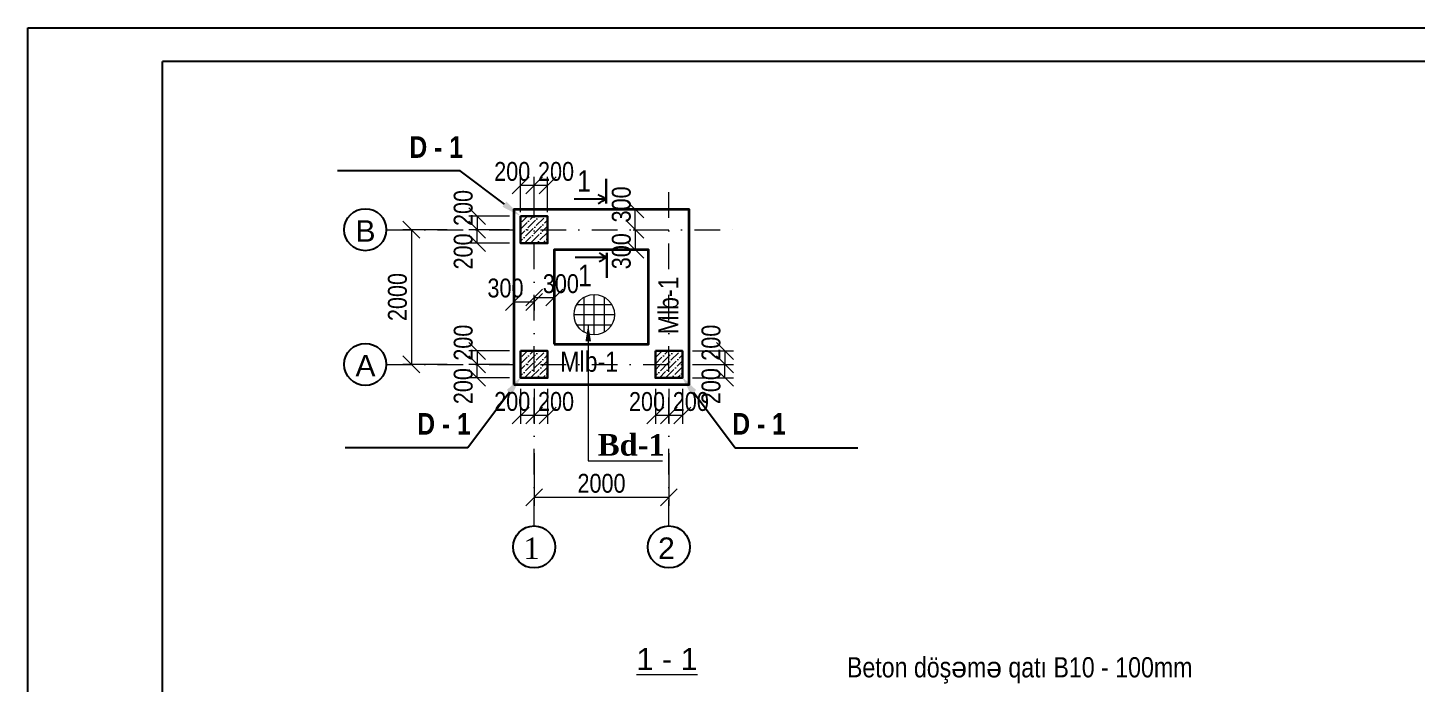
# Model space of a CAD drawing. Header units: millimetres. Extents: x 806395 to 1617731, y -246149 to 193681.
# Drawn here: x 1577512 to 1598131, y -41120 to -31374 of the extents above; entities that cross this region are included whole.
import ezdxf
from ezdxf import colors
from ezdxf.entities.mleader import LeaderData, LeaderLine
from ezdxf.math import Vec2, Vec3

# ---------------------------------------------------------------- set-up
doc = ezdxf.new("R2010")
doc.units = ezdxf.units.MM
doc.linetypes.add('DASHDOTX2', pattern=[50.8, 25.4, -12.7, 0, -12.7])
doc.layers.add('ara divarlar', color=7, linetype='Continuous', lineweight=20)
doc.layers.add('kalonlar', color=7, linetype='Continuous')
doc.layers.add('yazilar', color=7, linetype='Continuous')
doc.styles.add('sevda', font='times.ttf')
doc.styles.get("Standard").update_dxf_attribs({"font": 'times.ttf'})
doc.styles.add('style6', font='ARIALN.TTF', dxfattribs={"height": 300})
doc.styles.add('yazitipi', font='ARIALN.TTF')
doc.dimstyles.new('sevda', dxfattribs={"dimscale": 100, "dimtxt": 2.8, "dimasz": 2.5, "dimexe": 1.25, "dimexo": 0.625, "dimtad": 1, "dimtxsty": 'yazitipi', "dimblk": 'OBLIQUE', "dimcen": 2.5, "dimclrd": 253, "dimclre": 253, "dimclrt": 73, "dimaunit": 1, "dimadec": 3, "dimazin": 0, "dimtfac": 1, "dimtmove": 1, "dimatfit": 3, "dimfxl": 1, "dimlwd": 9, "dimlwe": 9, "dimarcsym": 0})

# ---------------------------------------------------------------- blocks, each defined once
blk = doc.blocks.new('vververvg')
at = {"color": 1, "lineweight": 25}
for p, q in [((1575731, -20955), (1617734, -20955)), ((1575731, -50629), (1575731, -20955))]:
    blk.add_line(p, q, dxfattribs=at)
at = {"color": 1, "lineweight": 25, "ltscale": 15}
for p, q in [((1617212, -21477), (1577820, -21477)), ((1577821, -50106), (1577821, -21476))]:
    blk.add_line(p, q, dxfattribs=at)
blk = doc.blocks.new('_Oblique')
at = {"color": 0, "linetype": 'ByBlock', "lineweight": -2}
blk.add_line((-0.5, -0.5), (0.5, 0.5), dxfattribs=at)
blk = doc.blocks.new('*D329')
at = {"color": 253, "linetype": 'Continuous', "lineweight": 9, "transparency": 16777216}
for p, q in [((1585026, -37690), (1585026, -38470)), ((1587026, -37690), (1587026, -38470))]:
    blk.add_line(p, q, dxfattribs=at)
at = {"color": 253, "lineweight": 9, "transparency": 16777216}
blk.add_line((1585026, -38345), (1587026, -38345), dxfattribs=at)
at = {"layer": 'Defpoints', "color": 0, "transparency": 16777216}
for p in [(1585026, -37628), (1587026, -37628), (1587026, -38345)]:
    blk.add_point(p, dxfattribs=at)
at = {"color": 253, "lineweight": 9, "transparency": 16777216, "xscale": 250, "yscale": 250, "zscale": 250, "rotation": 180}
blk.add_blockref('_Oblique', (1585026, -38345), dxfattribs=at)
at = {"color": 253, "lineweight": 9, "transparency": 16777216, "xscale": 250, "yscale": 250, "zscale": 250}
blk.add_blockref('_Oblique', (1587026, -38345), dxfattribs=at)
at = {"color": 73, "lineweight": 15, "transparency": 16777216, "insert": (1586026, -38139), "char_height": 280, "attachment_point": 5, "style": 'yazitipi'}
blk.add_mtext('{\\fArial Narrow|b0|i0|c238|p34;2000}', dxfattribs=at)
blk = doc.blocks.new('*D358')
at = {"color": 253, "linetype": 'Continuous', "lineweight": 9, "transparency": 16777216}
for p, q in [((1583734, -34372), (1583080, -34372)), ((1583734, -36372), (1583080, -36372))]:
    blk.add_line(p, q, dxfattribs=at)
at = {"color": 253, "lineweight": 9, "transparency": 16777216}
blk.add_line((1583205, -34372), (1583205, -36372), dxfattribs=at)
at = {"layer": 'Defpoints', "color": 0, "transparency": 16777216}
for p in [(1583797, -34372), (1583205, -36372), (1583797, -36372)]:
    blk.add_point(p, dxfattribs=at)
at = {"color": 253, "lineweight": 9, "transparency": 16777216, "xscale": 250, "yscale": 250, "zscale": 250}
for p, rotation in [((1583205, -34372), 90), ((1583205, -36372), 270)]:
    blk.add_blockref('_Oblique', p, dxfattribs=dict(at, rotation=rotation))
at = {"color": 73, "lineweight": 15, "transparency": 16777216, "insert": (1582999, -35372), "char_height": 280, "attachment_point": 5, "rotation": 90, "style": 'yazitipi'}
blk.add_mtext('{\\fArial Narrow|b0|i0|c238|p34;2000}', dxfattribs=at)
blk = doc.blocks.new('*D344')
at = {"color": 253, "linetype": 'Continuous', "lineweight": 9, "transparency": 16777216}
for p, q in [((1585026, -34110), (1585026, -33589)), ((1585226, -34110), (1585226, -33589))]:
    blk.add_line(p, q, dxfattribs=at)
at = {"color": 253, "lineweight": 9, "transparency": 16777216}
blk.add_line((1585226, -33714), (1585026, -33714), dxfattribs=at)
at = {"layer": 'Defpoints', "color": 0, "transparency": 16777216}
for p in [(1585026, -33714), (1585026, -34172), (1585226, -34172)]:
    blk.add_point(p, dxfattribs=at)
at = {"color": 253, "lineweight": 9, "transparency": 16777216, "xscale": 250, "yscale": 250, "zscale": 250, "rotation": 180}
blk.add_blockref('_Oblique', (1585026, -33714), dxfattribs=at)
at = {"color": 253, "lineweight": 9, "transparency": 16777216, "xscale": 250, "yscale": 250, "zscale": 250}
blk.add_blockref('_Oblique', (1585226, -33714), dxfattribs=at)
at = {"color": 73, "lineweight": 15, "transparency": 16777216, "insert": (1585351, -33509), "char_height": 280, "attachment_point": 5, "style": 'yazitipi'}
blk.add_mtext('200', dxfattribs=at)
blk = doc.blocks.new('*D345')
at = {"color": 253, "linetype": 'Continuous', "lineweight": 9, "transparency": 16777216}
for p, q in [((1584826, -34110), (1584826, -33589)), ((1585026, -34110), (1585026, -33589))]:
    blk.add_line(p, q, dxfattribs=at)
at = {"color": 253, "lineweight": 9, "transparency": 16777216}
blk.add_line((1585026, -33714), (1584826, -33714), dxfattribs=at)
at = {"layer": 'Defpoints', "color": 0, "transparency": 16777216}
for p in [(1584826, -33714), (1584826, -34172), (1585026, -34172)]:
    blk.add_point(p, dxfattribs=at)
at = {"color": 253, "lineweight": 9, "transparency": 16777216, "xscale": 250, "yscale": 250, "zscale": 250, "rotation": 180}
blk.add_blockref('_Oblique', (1584826, -33714), dxfattribs=at)
at = {"color": 253, "lineweight": 9, "transparency": 16777216, "xscale": 250, "yscale": 250, "zscale": 250}
blk.add_blockref('_Oblique', (1585026, -33714), dxfattribs=at)
at = {"color": 73, "lineweight": 15, "transparency": 16777216, "insert": (1584701, -33509), "char_height": 280, "attachment_point": 5, "style": 'yazitipi'}
blk.add_mtext('200', dxfattribs=at)
blk = doc.blocks.new('*D346')
at = {"color": 253, "linetype": 'Continuous', "lineweight": 9, "transparency": 16777216}
for p, q in [((1584663, -34172), (1584055, -34172)), ((1584663, -34372), (1584055, -34372))]:
    blk.add_line(p, q, dxfattribs=at)
at = {"color": 253, "lineweight": 9, "transparency": 16777216}
blk.add_line((1584180, -34172), (1584180, -34372), dxfattribs=at)
at = {"layer": 'Defpoints', "color": 0, "transparency": 16777216}
for p in [(1584726, -34172), (1584180, -34372), (1584726, -34372)]:
    blk.add_point(p, dxfattribs=at)
at = {"color": 253, "lineweight": 9, "transparency": 16777216, "xscale": 250, "yscale": 250, "zscale": 250}
for p, rotation in [((1584180, -34172), 90), ((1584180, -34372), 270)]:
    blk.add_blockref('_Oblique', p, dxfattribs=dict(at, rotation=rotation))
at = {"color": 73, "lineweight": 15, "transparency": 16777216, "insert": (1583975, -34050), "char_height": 280, "attachment_point": 5, "rotation": 90, "style": 'yazitipi'}
blk.add_mtext('200', dxfattribs=at)
blk = doc.blocks.new('*D347')
at = {"color": 253, "linetype": 'Continuous', "lineweight": 9, "transparency": 16777216}
for p, q in [((1584663, -34372), (1584055, -34372)), ((1584663, -34572), (1584055, -34572))]:
    blk.add_line(p, q, dxfattribs=at)
at = {"color": 253, "lineweight": 9, "transparency": 16777216}
blk.add_line((1584180, -34572), (1584180, -34372), dxfattribs=at)
at = {"layer": 'Defpoints', "color": 0, "transparency": 16777216}
for p in [(1584180, -34372), (1584726, -34372), (1584726, -34572)]:
    blk.add_point(p, dxfattribs=at)
at = {"color": 253, "lineweight": 9, "transparency": 16777216, "xscale": 250, "yscale": 250, "zscale": 250}
for p, rotation in [((1584180, -34372), 90), ((1584180, -34572), 270)]:
    blk.add_blockref('_Oblique', p, dxfattribs=dict(at, rotation=rotation))
at = {"color": 73, "lineweight": 15, "transparency": 16777216, "insert": (1583975, -34695), "char_height": 280, "attachment_point": 5, "rotation": 90, "style": 'yazitipi'}
blk.add_mtext('200', dxfattribs=at)
blk = doc.blocks.new('*D348')
at = {"color": 253, "linetype": 'Continuous', "lineweight": 9, "transparency": 16777216}
for p, q in [((1587026, -36735), (1587026, -37255)), ((1587226, -36735), (1587226, -37255))]:
    blk.add_line(p, q, dxfattribs=at)
at = {"color": 253, "lineweight": 9, "transparency": 16777216}
blk.add_line((1587226, -37130), (1587026, -37130), dxfattribs=at)
at = {"layer": 'Defpoints', "color": 0, "transparency": 16777216}
for p in [(1587026, -36673), (1587226, -36673), (1587026, -37130)]:
    blk.add_point(p, dxfattribs=at)
at = {"color": 253, "lineweight": 9, "transparency": 16777216, "xscale": 250, "yscale": 250, "zscale": 250, "rotation": 180}
blk.add_blockref('_Oblique', (1587026, -37130), dxfattribs=at)
at = {"color": 253, "lineweight": 9, "transparency": 16777216, "xscale": 250, "yscale": 250, "zscale": 250}
blk.add_blockref('_Oblique', (1587226, -37130), dxfattribs=at)
at = {"color": 73, "lineweight": 15, "transparency": 16777216, "insert": (1587351, -36925), "char_height": 280, "attachment_point": 5, "style": 'yazitipi'}
blk.add_mtext('200', dxfattribs=at)
blk = doc.blocks.new('*D349')
at = {"color": 253, "linetype": 'Continuous', "lineweight": 9, "transparency": 16777216}
for p, q in [((1586826, -36735), (1586826, -37255)), ((1587026, -36735), (1587026, -37255))]:
    blk.add_line(p, q, dxfattribs=at)
at = {"color": 253, "lineweight": 9, "transparency": 16777216}
blk.add_line((1587026, -37130), (1586826, -37130), dxfattribs=at)
at = {"layer": 'Defpoints', "color": 0, "transparency": 16777216}
for p in [(1586826, -36673), (1587026, -36673), (1586826, -37130)]:
    blk.add_point(p, dxfattribs=at)
at = {"color": 253, "lineweight": 9, "transparency": 16777216, "xscale": 250, "yscale": 250, "zscale": 250, "rotation": 180}
blk.add_blockref('_Oblique', (1586826, -37130), dxfattribs=at)
at = {"color": 253, "lineweight": 9, "transparency": 16777216, "xscale": 250, "yscale": 250, "zscale": 250}
blk.add_blockref('_Oblique', (1587026, -37130), dxfattribs=at)
at = {"color": 73, "lineweight": 15, "transparency": 16777216, "insert": (1586701, -36925), "char_height": 280, "attachment_point": 5, "style": 'yazitipi'}
blk.add_mtext('200', dxfattribs=at)
blk = doc.blocks.new('*D350')
at = {"color": 253, "linetype": 'Continuous', "lineweight": 9, "transparency": 16777216}
for p, q in [((1587375, -36172), (1587983, -36172)), ((1587375, -36372), (1587983, -36372))]:
    blk.add_line(p, q, dxfattribs=at)
at = {"color": 253, "lineweight": 9, "transparency": 16777216}
blk.add_line((1587858, -36172), (1587858, -36372), dxfattribs=at)
at = {"layer": 'Defpoints', "color": 0, "transparency": 16777216}
for p in [(1587312, -36172), (1587312, -36372), (1587858, -36372)]:
    blk.add_point(p, dxfattribs=at)
at = {"color": 253, "lineweight": 9, "transparency": 16777216, "xscale": 250, "yscale": 250, "zscale": 250}
for p, rotation in [((1587858, -36172), 90), ((1587858, -36372), 270)]:
    blk.add_blockref('_Oblique', p, dxfattribs=dict(at, rotation=rotation))
at = {"color": 73, "lineweight": 15, "transparency": 16777216, "insert": (1587652, -36050), "char_height": 280, "attachment_point": 5, "rotation": 90, "style": 'yazitipi'}
blk.add_mtext('200', dxfattribs=at)
blk = doc.blocks.new('*D351')
at = {"color": 253, "linetype": 'Continuous', "lineweight": 9, "transparency": 16777216}
for p, q in [((1587375, -36372), (1587983, -36372)), ((1587375, -36572), (1587983, -36572))]:
    blk.add_line(p, q, dxfattribs=at)
at = {"color": 253, "lineweight": 9, "transparency": 16777216}
blk.add_line((1587858, -36572), (1587858, -36372), dxfattribs=at)
at = {"layer": 'Defpoints', "color": 0, "transparency": 16777216}
for p in [(1587312, -36372), (1587858, -36372), (1587312, -36572)]:
    blk.add_point(p, dxfattribs=at)
at = {"color": 253, "lineweight": 9, "transparency": 16777216, "xscale": 250, "yscale": 250, "zscale": 250}
for p, rotation in [((1587858, -36372), 90), ((1587858, -36572), 270)]:
    blk.add_blockref('_Oblique', p, dxfattribs=dict(at, rotation=rotation))
at = {"color": 73, "lineweight": 15, "transparency": 16777216, "insert": (1587652, -36695), "char_height": 280, "attachment_point": 5, "rotation": 90, "style": 'yazitipi'}
blk.add_mtext('200', dxfattribs=at)
blk = doc.blocks.new('*D352')
at = {"color": 253, "linetype": 'Continuous', "lineweight": 9, "transparency": 16777216}
for p, q in [((1585026, -36735), (1585026, -37255)), ((1585226, -36735), (1585226, -37255))]:
    blk.add_line(p, q, dxfattribs=at)
at = {"color": 253, "lineweight": 9, "transparency": 16777216}
blk.add_line((1585226, -37130), (1585026, -37130), dxfattribs=at)
at = {"layer": 'Defpoints', "color": 0, "transparency": 16777216}
for p in [(1585026, -36672), (1585226, -36672), (1585026, -37130)]:
    blk.add_point(p, dxfattribs=at)
at = {"color": 253, "lineweight": 9, "transparency": 16777216, "xscale": 250, "yscale": 250, "zscale": 250, "rotation": 180}
blk.add_blockref('_Oblique', (1585026, -37130), dxfattribs=at)
at = {"color": 253, "lineweight": 9, "transparency": 16777216, "xscale": 250, "yscale": 250, "zscale": 250}
blk.add_blockref('_Oblique', (1585226, -37130), dxfattribs=at)
at = {"color": 73, "lineweight": 15, "transparency": 16777216, "insert": (1585351, -36924), "char_height": 280, "attachment_point": 5, "style": 'yazitipi'}
blk.add_mtext('200', dxfattribs=at)
blk = doc.blocks.new('*D353')
at = {"color": 253, "linetype": 'Continuous', "lineweight": 9, "transparency": 16777216}
for p, q in [((1584826, -36735), (1584826, -37255)), ((1585026, -36735), (1585026, -37255))]:
    blk.add_line(p, q, dxfattribs=at)
at = {"color": 253, "lineweight": 9, "transparency": 16777216}
blk.add_line((1585026, -37130), (1584826, -37130), dxfattribs=at)
at = {"layer": 'Defpoints', "color": 0, "transparency": 16777216}
for p in [(1584826, -36672), (1585026, -36672), (1584826, -37130)]:
    blk.add_point(p, dxfattribs=at)
at = {"color": 253, "lineweight": 9, "transparency": 16777216, "xscale": 250, "yscale": 250, "zscale": 250, "rotation": 180}
blk.add_blockref('_Oblique', (1584826, -37130), dxfattribs=at)
at = {"color": 253, "lineweight": 9, "transparency": 16777216, "xscale": 250, "yscale": 250, "zscale": 250}
blk.add_blockref('_Oblique', (1585026, -37130), dxfattribs=at)
at = {"color": 73, "lineweight": 15, "transparency": 16777216, "insert": (1584701, -36924), "char_height": 280, "attachment_point": 5, "style": 'yazitipi'}
blk.add_mtext('200', dxfattribs=at)
blk = doc.blocks.new('*D354')
at = {"color": 253, "linetype": 'Continuous', "lineweight": 9, "transparency": 16777216}
for p, q in [((1584663, -36172), (1584055, -36172)), ((1584663, -36372), (1584055, -36372))]:
    blk.add_line(p, q, dxfattribs=at)
at = {"color": 253, "lineweight": 9, "transparency": 16777216}
blk.add_line((1584180, -36172), (1584180, -36372), dxfattribs=at)
at = {"layer": 'Defpoints', "color": 0, "transparency": 16777216}
for p in [(1584726, -36172), (1584180, -36372), (1584726, -36372)]:
    blk.add_point(p, dxfattribs=at)
at = {"color": 253, "lineweight": 9, "transparency": 16777216, "xscale": 250, "yscale": 250, "zscale": 250}
for p, rotation in [((1584180, -36172), 90), ((1584180, -36372), 270)]:
    blk.add_blockref('_Oblique', p, dxfattribs=dict(at, rotation=rotation))
at = {"color": 73, "lineweight": 15, "transparency": 16777216, "insert": (1583975, -36050), "char_height": 280, "attachment_point": 5, "rotation": 90, "style": 'yazitipi'}
blk.add_mtext('200', dxfattribs=at)
blk = doc.blocks.new('*D355')
at = {"color": 253, "linetype": 'Continuous', "lineweight": 9, "transparency": 16777216}
for p, q in [((1584663, -36372), (1584055, -36372)), ((1584663, -36572), (1584055, -36572))]:
    blk.add_line(p, q, dxfattribs=at)
at = {"color": 253, "lineweight": 9, "transparency": 16777216}
blk.add_line((1584180, -36572), (1584180, -36372), dxfattribs=at)
at = {"layer": 'Defpoints', "color": 0, "transparency": 16777216}
for p in [(1584180, -36372), (1584726, -36372), (1584726, -36572)]:
    blk.add_point(p, dxfattribs=at)
at = {"color": 253, "lineweight": 9, "transparency": 16777216, "xscale": 250, "yscale": 250, "zscale": 250}
for p, rotation in [((1584180, -36372), 90), ((1584180, -36572), 270)]:
    blk.add_blockref('_Oblique', p, dxfattribs=dict(at, rotation=rotation))
at = {"color": 73, "lineweight": 15, "transparency": 16777216, "insert": (1583975, -36695), "char_height": 280, "attachment_point": 5, "rotation": 90, "style": 'yazitipi'}
blk.add_mtext('200', dxfattribs=at)
blk = doc.blocks.new('*D359')
at = {"color": 253, "lineweight": 9, "transparency": 16777216}
blk.add_line((1585026, -35380), (1585326, -35380), dxfattribs=at)
at = {"color": 253, "linetype": 'Continuous', "lineweight": 9, "transparency": 16777216}
for p, q in [((1585026, -35385), (1585026, -35505)), ((1585326, -35385), (1585326, -35505))]:
    blk.add_line(p, q, dxfattribs=at)
at = {"layer": 'Defpoints', "color": 0, "transparency": 16777216}
for p in [(1585026, -35322), (1585326, -35322), (1585326, -35380)]:
    blk.add_point(p, dxfattribs=at)
at = {"color": 253, "lineweight": 9, "transparency": 16777216, "xscale": 250, "yscale": 250, "zscale": 250, "rotation": 180}
blk.add_blockref('_Oblique', (1585026, -35380), dxfattribs=at)
at = {"color": 253, "lineweight": 9, "transparency": 16777216, "xscale": 250, "yscale": 250, "zscale": 250}
blk.add_blockref('_Oblique', (1585326, -35380), dxfattribs=at)
at = {"color": 73, "lineweight": 15, "transparency": 16777216, "insert": (1585423, -35175), "char_height": 280, "attachment_point": 5, "style": 'yazitipi'}
blk.add_mtext('300', dxfattribs=at)
blk = doc.blocks.new('*D360')
at = {"color": 253, "linetype": 'Continuous', "lineweight": 9, "transparency": 16777216}
for p, q in [((1584726, -35353), (1584726, -35571)), ((1585026, -35450), (1585026, -35571))]:
    blk.add_line(p, q, dxfattribs=at)
at = {"color": 253, "lineweight": 9, "transparency": 16777216}
blk.add_line((1585026, -35446), (1584726, -35446), dxfattribs=at)
at = {"layer": 'Defpoints', "color": 0, "transparency": 16777216}
for p in [(1584726, -35290), (1584726, -35446), (1585026, -35388)]:
    blk.add_point(p, dxfattribs=at)
at = {"color": 253, "lineweight": 9, "transparency": 16777216, "xscale": 250, "yscale": 250, "zscale": 250, "rotation": 180}
blk.add_blockref('_Oblique', (1584726, -35446), dxfattribs=at)
at = {"color": 253, "lineweight": 9, "transparency": 16777216, "xscale": 250, "yscale": 250, "zscale": 250}
blk.add_blockref('_Oblique', (1585026, -35446), dxfattribs=at)
at = {"color": 73, "lineweight": 15, "transparency": 16777216, "insert": (1584601, -35240), "char_height": 280, "attachment_point": 5, "style": 'yazitipi'}
blk.add_mtext('300', dxfattribs=at)
blk = doc.blocks.new('*D356')
at = {"color": 253, "linetype": 'Continuous', "lineweight": 9, "transparency": 16777216}
for p, q in [((1586498, -34072), (1586652, -34072)), ((1586498, -34372), (1586652, -34372))]:
    blk.add_line(p, q, dxfattribs=at)
at = {"color": 253, "lineweight": 9, "transparency": 16777216}
blk.add_line((1586527, -34372), (1586527, -34072), dxfattribs=at)
at = {"layer": 'Defpoints', "color": 0, "transparency": 16777216}
for p in [(1586435, -34072), (1586527, -34072), (1586435, -34372)]:
    blk.add_point(p, dxfattribs=at)
at = {"color": 253, "lineweight": 9, "transparency": 16777216, "xscale": 250, "yscale": 250, "zscale": 250}
for p, rotation in [((1586527, -34072), 90), ((1586527, -34372), 270)]:
    blk.add_blockref('_Oblique', p, dxfattribs=dict(at, rotation=rotation))
at = {"color": 73, "lineweight": 15, "transparency": 16777216, "insert": (1586321, -33997), "char_height": 280, "attachment_point": 5, "rotation": 90, "style": 'yazitipi'}
blk.add_mtext('300', dxfattribs=at)
blk = doc.blocks.new('*D357')
at = {"color": 253, "linetype": 'Continuous', "lineweight": 9, "transparency": 16777216}
for p, q in [((1586498, -34372), (1586652, -34372)), ((1586498, -34672), (1586652, -34672))]:
    blk.add_line(p, q, dxfattribs=at)
at = {"color": 253, "lineweight": 9, "transparency": 16777216}
blk.add_line((1586527, -34372), (1586527, -34672), dxfattribs=at)
at = {"layer": 'Defpoints', "color": 0, "transparency": 16777216}
for p in [(1586435, -34372), (1586435, -34672), (1586527, -34672)]:
    blk.add_point(p, dxfattribs=at)
at = {"color": 253, "lineweight": 9, "transparency": 16777216, "xscale": 250, "yscale": 250, "zscale": 250}
for p, rotation in [((1586527, -34372), 90), ((1586527, -34672), 270)]:
    blk.add_blockref('_Oblique', p, dxfattribs=dict(at, rotation=rotation))
at = {"color": 73, "lineweight": 15, "transparency": 16777216, "insert": (1586321, -34692), "char_height": 280, "attachment_point": 5, "rotation": 90, "style": 'yazitipi'}
blk.add_mtext('300', dxfattribs=at)

msp = doc.modelspace()

# ---------------------------------------------------------------- hatches: boundary and pattern name
at = {"layer": 'kalonlar', "lineweight": 5}
h = msp.add_hatch(dxfattribs=at)
h.set_pattern_fill('ANSI36', color=256, scale=20, angle=180)
h.set_pattern_definition([(225, (1614264.854, -84667.75), (-33.67596, -123.47852), [158.75, -31.75, 0, -31.75])])
h.paths.add_polyline_path([(1584825.813, -34172.254), (1585225.813, -34172.254), (1585225.813, -34572.254), (1584825.813, -34572.254)])
h = msp.add_hatch(dxfattribs=at)
h.set_pattern_fill('ANSI36', color=256, scale=20, angle=180)
h.set_pattern_definition([(225, (1614264.854, -86667.75), (-33.67596, -123.47852), [158.75, -31.75, 0, -31.75])])
h.paths.add_polyline_path([(1584825.817, -36172.254), (1585225.817, -36172.254), (1585225.817, -36572.254), (1584825.817, -36572.254)])
h = msp.add_hatch(dxfattribs=at)
h.set_pattern_fill('ANSI36', color=256, scale=20, angle=180)
h.set_pattern_definition([(225, (1616264.854, -86667.75), (-33.67596, -123.47852), [158.75, -31.75, 0, -31.75])])
h.paths.add_polyline_path([(1586825.817, -36172.254), (1587225.817, -36172.254), (1587225.817, -36572.254), (1586825.817, -36572.254)])

# ---------------------------------------------------------------- linework, layer by layer
at = {"color": 7, "lineweight": 25, "ltscale": 80}
for p, q in [((1586094.913, -33917.975), (1585622.111, -33917.975)), ((1586106.95, -34783.668), (1585634.147, -34783.668))]:
    msp.add_line(p, q, dxfattribs=at)
at = {"color": 240, "lineweight": 15}
for p, q in [((1585768.47, -35893.318), (1585768.47, -35373.703)), ((1585918.47, -35933.511), (1585918.47, -35333.511)), ((1586068.47, -35893.318), (1586068.47, -35373.703)), ((1585618.47, -35633.511), (1586218.47, -35633.511)), ((1585658.662, -35483.511), (1586178.278, -35483.511)), ((1585658.662, -35783.511), (1586178.278, -35783.511))]:
    msp.add_line(p, q, dxfattribs=at)
at = {"color": 1, "linetype": 'DASHDOTX2', "lineweight": 13, "ltscale": 15, "flags": 128}
for points in [[(1585025.817, -38770.556), (1585025.817, -33653.502)], [(1587025.817, -38770.556), (1587025.817, -33653.502)], [(1582832.274, -34372.254), (1588030.196, -34372.254)]]:
    msp.add_lwpolyline(points, dxfattribs=at)
at = {"color": 253, "lineweight": 35}
for points in [[(1584725.821, -36671.935), (1587325.817, -36672.572), (1587325.817, -34072.254), (1584725.821, -34071.616)], [(1585325.817, -36072.254), (1586725.817, -36072.254), (1586725.817, -34672.254), (1585325.817, -34672.254)]]:
    msp.add_lwpolyline(points, close=True, dxfattribs=at)
at = {"color": 1, "linetype": 'DASHDOTX2', "lineweight": 13, "ltscale": 15}
msp.add_lwpolyline([(1582832.274, -36372.254), (1588030.196, -36372.254)], dxfattribs=at)
for centre in [(1582520.154, -34372.254), (1582520.154, -36372.254), (1585025.817, -39082.676), (1587025.817, -39082.676)]:
    msp.add_circle(centre, 312.119)
at = {"color": 171, "lineweight": 15}
msp.add_circle((1585918.47, -35633.511), 300, dxfattribs=at)
at = {"color": 7, "lineweight": 25, "ltscale": 80}
for points in [[(1586094.913, -33917.975), (1586055.721, -33895.987), (1586016.529, -33873.999), (1585977.338, -33852.01)], [(1585977.338, -33983.94), (1586016.529, -33961.952), (1586055.721, -33939.964), (1586094.913, -33917.975)], [(1585989.374, -34717.703), (1586028.566, -34739.691), (1586067.758, -34761.68), (1586106.95, -34783.668)], [(1586106.95, -34783.668), (1586067.758, -34805.656), (1586028.566, -34827.644), (1585989.374, -34849.633)]]:
    msp.add_open_spline(points, degree=3, dxfattribs=at)
at = {"layer": 'ara divarlar', "lineweight": 30}
for p, q in [((1586094.913, -33617.039), (1586094.913, -33985.354)), ((1586106.95, -35084.604), (1586106.95, -34716.289))]:
    msp.add_line(p, q, dxfattribs=at)
at = {"layer": 'kalonlar', "color": 242, "lineweight": 30}
for points in [[(1584825.813, -34172.254), (1585225.813, -34172.254), (1585225.813, -34572.254), (1584825.813, -34572.254), (1584825.813, -34172.254)], [(1584825.817, -36172.254), (1585225.817, -36172.254), (1585225.817, -36572.254), (1584825.817, -36572.254), (1584825.817, -36172.254)], [(1586825.817, -36172.254), (1587225.817, -36172.254), (1587225.817, -36572.254), (1586825.817, -36572.254), (1586825.817, -36172.254)]]:
    msp.add_lwpolyline(points, dxfattribs=at)

# ---------------------------------------------------------------- block references
at = {"xscale": 0.9570719102914829, "yscale": 0.9570719102914829, "zscale": 0.9570719102914829}
msp.add_blockref('vververvg', (69423.823, -11319.303), dxfattribs=at)

# ---------------------------------------------------------------- texts
at = {"color": 0, "lineweight": 9, "ltscale": 0.5, "insert": (1587451.003, -40584.831), "char_height": 324, "width": 2700.05012, "attachment_point": 3}
msp.add_mtext('{\\fArial|b0|i0|c238|p34;\\L1\\fArial|b0|i0|c204|p34; - \\fArial|b0|i0|c238|p34;1}', dxfattribs=at)
at = {"color": 0, "lineweight": 5, "ltscale": 15, "insert": (1594795.855, -40718.863), "char_height": 300, "attachment_point": 3, "style": 'style6'}
msp.add_mtext_dynamic_manual_height_columns('{\\fArial Narrow|b0|i0|c238|p34;Beton döş\\fArial|b0|i0|c238|p34;ə\\fArial Narrow|b0|i0|c238|p34;m\\fArial|b0|i0|c238|p34;ə\\fArial Narrow|b0|i0|c238|p34; qatı B10 - 100mm}', width=7447.21306, gutter_width=1000, heights=[0], dxfattribs=at)
at = {"layer": 'ara divarlar'}
for s, insert, char_height, width, attachment_point, style in [('{\\fArial Narrow|b0|i0|c238|p34;1}', (1585869.406, -33809.923), 320, 228, 9, 'sevda'), ('{\\fArial Narrow|b0|i0|c238|p34;1}', (1585881.443, -34891.72), 320, 228, 3, 'sevda'), ('{\\fArial Narrow|b0|i0|c238|p34;Mlb-1}', (1586272.592, -36181.312), 300, 190, 3, 'style6')]:
    msp.add_mtext(s, dxfattribs=dict(at, insert=insert, char_height=char_height, width=width, attachment_point=attachment_point, style=style))
at = {"layer": 'ara divarlar', "insert": (1586868.519, -35066.179), "char_height": 300, "width": 190, "attachment_point": 3, "rotation": 90, "style": 'style6'}
msp.add_mtext('{\\fArial Narrow|b0|i0|c238|p34;Mlb-1}', dxfattribs=at)
at = {"layer": 'ara divarlar', "insert": (1585971.856, -37405.958), "char_height": 320, "width": 190, "attachment_point": 1}
msp.add_mtext('{\\fTimes New Roman|b1|i0|c238|p18;Bd-1}', dxfattribs=at)
at = {"layer": 'yazilar', "color": 7, "lineweight": 15, "char_height": 320, "attachment_point": 1}
for s, insert in [('\\pxqc;{\\fArial|b0|i0|c238|p34;B}', (1580210.552, -34231.127)), ('\\pxqc;{\\fArial|b0|i0|c238|p34;A}', (1580210.552, -36231.127)), ('\\pxqc;1', (1582676.286, -38941.549)), ('\\pxqc;{\\fArial|b0|i0|c238|p34;2}', (1584676.286, -38941.549))]:
    msp.add_mtext_dynamic_manual_height_columns(s, width=4625.77814, gutter_width=12.5, heights=[0], dxfattribs=dict(at, insert=insert))

# ---------------------------------------------------------------- dimensions: what is measured, and where the dimension line sits
at = {"color": 5, "lineweight": 15}
for base, p1, p2, picture, middle in [((1584825.813, -33714.491), (1585025.813, -34172.254), (1584825.813, -34172.254), '*D345', (1584700.813, -33714.491)), ((1585025.813, -33714.491), (1585225.813, -34172.254), (1585025.813, -34172.254), '*D344', (1585350.813, -33714.491)), ((1584825.843, -37129.766), (1585025.843, -36672.003), (1584825.843, -36672.003), '*D353', (1584700.843, -37129.766)), ((1585025.843, -37129.766), (1585225.843, -36672.003), (1585025.843, -36672.003), '*D352', (1585350.843, -37129.766)), ((1586825.817, -37130.267), (1587025.817, -36672.504), (1586825.817, -36672.504), '*D349', (1586700.817, -37130.267)), ((1587025.817, -37130.267), (1587225.817, -36672.504), (1587025.817, -36672.504), '*D348', (1587350.817, -37130.267))]:
    dim = msp.add_linear_dim(base=base, p1=p1, p2=p2, dimstyle='sevda', dxfattribs=at)
    dim.commit()
    dim.dimension.update_dxf_attribs({"geometry": picture, "text_midpoint": middle, "dimtype": 160})
for base, p1, p2, angle, picture, middle in [((1584180.276, -34372.254), (1584725.817, -34172.254), (1584725.817, -34372.254), 90, '*D346', (1584180.276, -34049.774)), ((1584180.276, -34372.254), (1584725.817, -34572.254), (1584725.817, -34372.254), 270, '*D347', (1584180.276, -34694.733)), ((1584180.28, -36372.254), (1584725.821, -36172.254), (1584725.821, -36372.254), 90, '*D354', (1584180.28, -36049.774)), ((1587857.705, -36372.254), (1587312.165, -36172.254), (1587312.165, -36372.254), 90, '*D350', (1587857.705, -36049.774)), ((1584180.28, -36372.254), (1584725.821, -36572.254), (1584725.821, -36372.254), 270, '*D355', (1584180.28, -36694.733)), ((1587857.705, -36372.254), (1587312.165, -36572.254), (1587312.165, -36372.254), 270, '*D351', (1587857.705, -36694.733))]:
    dim = msp.add_linear_dim(base=base, p1=p1, p2=p2, angle=angle, dimstyle='sevda', dxfattribs=at)
    dim.commit()
    dim.dimension.update_dxf_attribs({"geometry": picture, "text_midpoint": middle, "dimtype": 160})
at = {"color": 171, "lineweight": 15}
for base, p2, picture, middle in [((1586526.844, -34072.254), (1586435.23, -34072.254), '*D356', (1586526.844, -33997.254)), ((1586526.844, -34672.254), (1586435.23, -34672.254), '*D357', (1586526.844, -34691.628))]:
    dim = msp.add_linear_dim(base=base, p1=(1586435.23, -34372.254), p2=p2, angle=90, dimstyle='sevda', dxfattribs=at)
    dim.commit()
    dim.dimension.update_dxf_attribs({"geometry": picture, "text_midpoint": middle, "dimtype": 160})
at = {"color": 240, "lineweight": 15}
dim = msp.add_linear_dim(base=(1583204.511, -36372.254), p1=(1583796.553, -34372.254), p2=(1583796.553, -36372.254), angle=90, text='{\\fArial Narrow|b0|i0|c238|p34;2000}', dimstyle='sevda', dxfattribs=at)
dim.commit()
dim.dimension.update_dxf_attribs({"geometry": '*D358', "text_midpoint": (1582999.051, -35372.254)})
at = {"color": 171, "lineweight": 15}
for base, p1, p2, picture, middle in [((1585325.817, -35380.435), (1585025.817, -35322.299), (1585325.817, -35322.299), '*D359', (1585423.297, -35380.435)), ((1584725.821, -35445.66), (1585025.817, -35387.524), (1584725.821, -35290.174), '*D360', (1584600.821, -35445.66))]:
    dim = msp.add_linear_dim(base=base, p1=p1, p2=p2, dimstyle='sevda', dxfattribs=at)
    dim.commit()
    dim.dimension.update_dxf_attribs({"geometry": picture, "text_midpoint": middle, "dimtype": 160})
at = {"color": 240, "lineweight": 15}
dim = msp.add_linear_dim(base=(1587025.817, -38344.872), p1=(1585025.817, -37627.904), p2=(1587025.817, -37627.904), text='{\\fArial Narrow|b0|i0|c238|p34;2000}', dimstyle='sevda', dxfattribs=at)
dim.commit()
dim.dimension.update_dxf_attribs({"geometry": '*D329', "text_midpoint": (1586025.817, -38139.412)})

# ---------------------------------------------------------------- leaders
msp.add_leader([(1585828.944, -35781.245), (1585828.944, -37801.474), (1586932.837, -37801.474)], dimstyle='sevda', override={"dimgap": 0.325, "dimtad": 0}, dxfattribs=at)
at = {"color": 171, "linetype": 'ByBlock', "lineweight": 9}
ml = msp.add_multileader_mtext('Standard', dxfattribs=at)
ml.set_content('{\\fArial Narrow|b1|i0|c238|p34;\\H0.71111x;\\C5;D - 1\\fArial Narrow|b0|i0|c238|p34;\\H1.4063x;  \\C242;  }', color=3, style='sevda')
ml.set_leader_properties()
ml.build(insert=Vec2(0, 0))
ml.multileader.update_dxf_attribs({"text_left_attachment_type": 6, "text_right_attachment_type": 6, "dogleg_length": 0.36, "arrow_head_size": 300})
ctx = ml.context
ctx.base_point, ctx.char_height, ctx.arrow_head_size, ctx.landing_gap_size, ctx.plane_origin = Vec3(1583217.884, -33499.404), 450, 300, 0.198, Vec3(1573400.534, -26922.254)
ctx.left_attachment, ctx.right_attachment, ctx.text_align_type = 6, 6, 1
notes = []
notes.append((ctx, [(1, (1, 1, 0), (1583926.961, -33499.404), (-1, 0), 0.36, [(0, [(1584825.813, -34172.254)], 0, [])])]))
ctx.mtext.insert, ctx.mtext.alignment, ctx.mtext.flow_direction = Vec3(1583572.242, -32985.404), 2, 5
ml = msp.add_multileader_mtext('Standard', dxfattribs=at)
ml.set_content('{\\fArial Narrow|b1|i0|c238|p34;\\H0.71111x;\\C5;D - 1\\fArial Narrow|b0|i0|c238|p34;\\H1.4063x;  \\C242;  }', color=3, style='sevda')
ml.set_leader_properties()
ml.build(insert=Vec2(0, 0))
ml.multileader.update_dxf_attribs({"text_left_attachment_type": 6, "text_right_attachment_type": 6, "dogleg_length": 0.36, "arrow_head_size": 300})
ctx = ml.context
ctx.base_point, ctx.char_height, ctx.arrow_head_size, ctx.landing_gap_size, ctx.plane_origin = Vec3(1583333.758, -37608.615), 450, 300, 0.198, Vec3(1573516.408, -31231.465)
ctx.left_attachment, ctx.right_attachment, ctx.text_align_type = 6, 6, 1
notes.append((ctx, [(1, (1, 1, 0), (1584042.835, -37608.615), (-1, 0), 0.36, [(0, [(1584840.817, -36542.254)], 0, [])])]))
ctx.mtext.insert, ctx.mtext.alignment, ctx.mtext.flow_direction = Vec3(1583688.117, -37094.615), 2, 5
ml = msp.add_multileader_mtext('Standard', dxfattribs=at)
ml.set_content('{\\fArial Narrow|b1|i0|c238|p34;\\H0.71111x;\\C5;D - 1\\fArial Narrow|b0|i0|c238|p34;\\H1.4063x;  \\C242;  }', color=3, style='sevda')
ml.set_leader_properties()
ml.build(insert=Vec2(0, 0))
ml.multileader.update_dxf_attribs({"text_left_attachment_type": 6, "text_right_attachment_type": 6, "dogleg_length": 0.36, "arrow_head_size": 300})
ctx = ml.context
ctx.base_point, ctx.char_height, ctx.arrow_head_size, ctx.landing_gap_size, ctx.plane_origin = Vec3(1588009.159, -37608.615), 450, 300, 0.198, Vec3(1598335.226, -31231.465)
ctx.left_attachment, ctx.right_attachment, ctx.text_align_type = 6, 6, 1
notes.append((ctx, [(1, (1, 1, 0), (1588008.799, -37608.615), (1, 0), 0.36, [(0, [(1587210.817, -36542.254)], 0, [])])]))
ctx.mtext.insert, ctx.mtext.rotation, ctx.mtext.alignment, ctx.mtext.flow_direction = Vec3(1588363.518, -37094.615), 6.283185307, 2, 5
for ctx, leaders in notes:
    for number, flags, end, landing, length, lines in leaders:
        leader = LeaderData()
        leader.index, (leader.has_last_leader_line, leader.has_dogleg_vector, leader.attachment_direction) = number, flags
        leader.last_leader_point, leader.dogleg_vector, leader.dogleg_length = Vec3(end), Vec3(landing), length
        for number, points, colour, breaks in lines:
            line = LeaderLine()
            line.index, line.vertices, line.color, line.breaks = number, Vec3.list(points), colors.encode_raw_color(colour), breaks
            leader.lines.append(line)
        ctx.leaders.append(leader)

doc.saveas('drawing.dxf')
